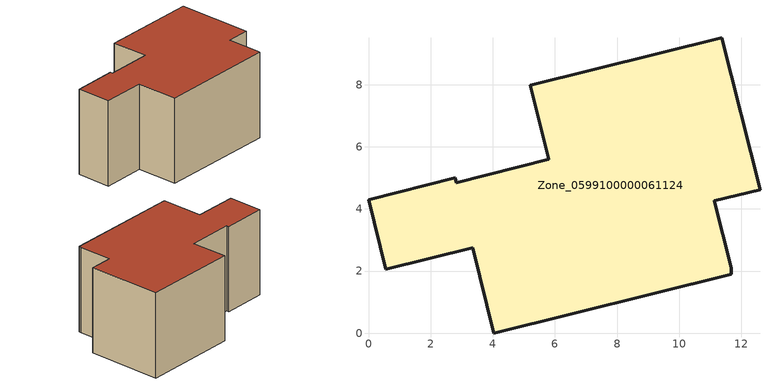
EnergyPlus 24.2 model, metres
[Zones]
Zone_0599100000061124
 floor ground (C_G): 11.67,2.1 11.68,1.9 4.03,0 3.36,2.75 0.55,2.06 0,4.3 2.8,5.01 2.83,4.85 5.8,5.6 5.2,7.98 11.38,9.51 12.6,4.62 11.13,4.26 z0
 wall outside (C_F): 2.8,5.01 0,4.3 0.55,2.06 3.36,2.75 4.03,0 11.68,1.9 11.67,2.1 11.13,4.26 12.6,4.62 11.38,9.51 5.2,7.98 5.8,5.6 2.83,4.85 2.8,5.01 z0:5.82
 roof outside (C_R): 11.68,1.9 11.67,2.1 11.13,4.26 12.6,4.62 11.38,9.51 5.2,7.98 5.8,5.6 2.83,4.85 2.8,5.01 0,4.3 0.55,2.06 3.36,2.75 4.03,0 z5.82
[BUILDING]
Pand.0599100000061124: North Axis=0; Terrain=City; Loads Convergence Tolerance Value=0.04; Temperature Convergence Tolerance Value=0.4; Solar Distribution=FullExterior; Maximum Number of Warmup Days=25; Minimum Number of Warmup Days=1
[Site:Location]
Rotterdam.The.Hague.AP_ZH_NLD Design_Conditions: Latitude=51.96; Longitude=4.45; Time Zone=1; Elevation=-4.5
[SITE:GROUNDTEMPERATURE:BUILDINGSURFACE]
18, 18, 18, 18, 18, 18, 18, 18, 18, 18, 18, 18
[MATERIAL] Thermal Absorptance=0.9; Solar Absorptance=0.7; Visible Absorptance=0.7
Name | Roughness | Thickness | Conductivity | Density | Specific Heat
G.TC.1965-1974 | MediumSmooth | 0.15 | 0.882353 | 540 | 1210
F.TC.1965-1974 | Rough | 0.3 | 0.697674 | 1920 | 840
R.TC.1965-1974 | MediumRough | 0.2 | 0.232558 | 1500 | 1000
[CONSTRUCTION]
C_G: G.TC.1965-1974
C_F: F.TC.1965-1974
C_R: R.TC.1965-1974
[ZONE]
Zone_0599100000061124: Type=1; Multiplier=1; Ceiling Height=Autocalculate; Volume=Autocalculate; Floor Area=autocalculate; Part of Total Floor Area=Yes
[ZONEINFILTRATION:DESIGNFLOWRATE]
Infil_Zone_0599100000061124: Zone or ZoneList or Space or SpaceList=Zone_0599100000061124; Schedule=AlwaysOn; Design Flow Rate Calculation Method=Flow/Area; Flow Rate per Floor Area=0.003; Constant Term Coefficient=1; Temperature Term Coefficient=0; Velocity Term Coefficient=0; Velocity Squared Term Coefficient=0
[HVACTEMPLATE:ZONE:IDEALLOADSAIRSYSTEM]
Zone_0599100000061124: Maximum Heating Supply Air Temperature=50; Minimum Cooling Supply Air Temperature=13; Maximum Heating Supply Air Humidity Ratio=0.0156; Minimum Cooling Supply Air Humidity Ratio=0.0077; Heating Limit=NoLimit; Cooling Limit=NoLimit; Dehumidification Control Type=ConstantSensibleHeatRatio; Cooling Sensible Heat Ratio=0.7; Dehumidification Setpoint=60; Humidification Control Type=None; Humidification Setpoint=30; Outdoor Air Method=None; Outdoor Air Flow Rate per Person=0.00944; Outdoor Air Flow Rate per Zone Floor Area=0; Outdoor Air Flow Rate per Zone=0; Demand Controlled Ventilation Type=None; Outdoor Air Economizer Type=NoEconomizer; Heat Recovery Type=None; Sensible Heat Recovery Effectiveness=0.7; Latent Heat Recovery Effectiveness=0.65
[ZONECONTROL:THERMOSTAT]
ThermostatControl_Zone_0599100000061124: Zone or ZoneList=Zone_0599100000061124; Control Type Schedule=DualSetpointControlType; Control 1=Thermostat_Zone_0599100000061124; Temperature Difference Between Cutout And Setpoint=0
[THERMOSTATSETPOINT:DUALSETPOINT]
Thermostat_Zone_0599100000061124: Heating Setpoint Temperature Schedule=HeatingSetpoint_Zone_0599100000061124; Cooling Setpoint Temperature Schedule=CoolingSetpoint_Zone_0599100000061124
[SCHEDULE:COMPACT]
HeatingSetpoint_Zone_0599100000061124: Through: 12/31, For: AllDays, Until: 24:00, 21
CoolingSetpoint_Zone_0599100000061124: Through: 12/31, For: AllDays, Until: 24:00, 24
DualSetpointControlType: Through: 12/31, For: AllDays, Until: 24:00, 4
AlwaysOn: Through: 12/31, For: AllDays, Until: 24:00, 1
